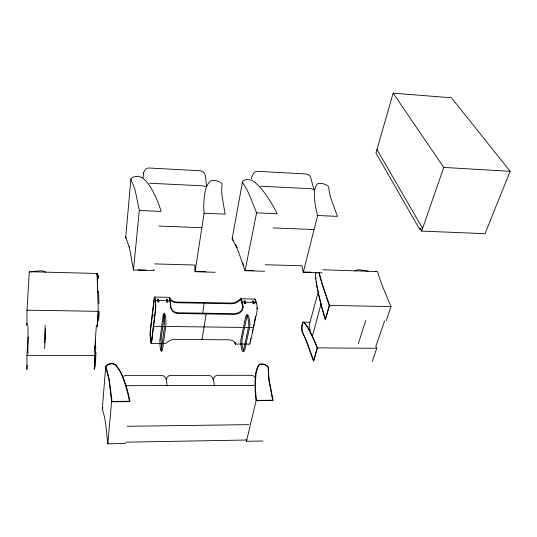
<?xml version="1.0" encoding="UTF-8"?>
<svg xmlns="http://www.w3.org/2000/svg" width="537" height="537" viewBox="0 0 537 537"><rect width="100%" height="100%" fill="white"/><g stroke="black" fill="none" stroke-linecap="round" stroke-linejoin="round"><path stroke-width="0.81" d="M28.206 337.041A240.475 5.853 -88 0 0 27.011 353.38L26.85 369.469L27.119 365.294M97.103 273.474L29.354 271.715L29.159 273.789A187.527 6.592 -88.7 0 1 28.166 291.074L26.978 310.191L26.944 325.617L27.078 323.341M27.964 353.413L28.045 326.087M214.303 385.848C214.048 382.257 213.592 375.618 208.705 375.376L171.081 375.39C168.786 375.296 166.752 376.987 166.53 379.317M44.712 348.54L45.168 325.315M45.296 328.839L45.276 338.907M169.679 299.471L169.363 297.337A5.524 0.524 88.3 0 1 169.712 298.592L170.343 302.935A5.558 0.53 88.3 0 1 170.612 306.009L171.149 308.916L172.8 311.42A8.988 6.806 -9.2 0 0 178.774 313.514L233.689 314.387A8.834 6.632 -13.4 0 0 240.133 312.527L242.348 310.131L243.019 307.298A5.457 1.43 -86 0 0 242.731 304.291L241.663 300.015A5.417 1.41 -85.9 0 0 240.891 298.773L237.388 301.244A8.686 6.598 -13.4 0 1 231.044 303.069L177.009 302.049A8.84 6.773 -9.1 0 1 171.122 299.948L169.363 297.337L154.676 297.042M45.37 330.92L44.933 342.727M159.979 339.619L163.094 315.253C165.423 307.714 166.349 323.321 165.799 325.469M159.979 339.572C159.556 341.794 160.409 356.649 162.617 349.359L165.671 326.624M94.767 348.862L96.331 325.952M94.257 369.543L95.136 353.729A236.28 9.686 -89.2 0 0 94.794 346.13M98.58 320.931L99.238 311.594M164.671 325.328L164.054 314.219M102.312 408.912L105.661 367.167M125.705 237.529L130.887 179.116M125.457 443.495L107.843 443.817L111.602 401.757L109.407 383.452A160.348 108.588 -8.3 0 0 105.917 368.228L105.668 367.436A4.142 2.866 2.8 0 1 105.849 366.375L106.46 365.516A6.471 4.477 3 0 1 110.998 363.576L112.938 363.643A4.605 3.182 3 0 1 115.999 365.194L116.321 365.569A59.808 42.02 -0.9 0 1 122.282 375.363L123.416 378.169A300.539 198.992 -15.2 0 1 129.598 399.535L129.981 401.622L111.602 401.757M153.81 269.299L154.146 270.614L133.458 270.051L139.318 210.484L135.948 193.998A192.313 98.754 -0.9 0 0 131.216 180.304L130.894 179.593A4.893 2.51 6.3 0 1 131.055 178.667L131.74 177.942A7.646 3.927 6.4 0 1 136.995 176.498L139.271 176.666A5.437 2.786 6.4 0 1 142.929 178.21L143.332 178.559A71.085 37.389 4.1 0 1 150.769 187.561L152.226 190.111A369.308 189.534 -6.1 0 1 160.529 209.517L161.08 211.41L139.318 210.484M248.618 326.395C249.618 323.851 246.859 313.85 247.094 315.749M249.718 326.536C250.49 324.079 248.631 309.305 245.704 316.521L241.093 338.632C240.019 341.096 241.724 357.112 244.765 349.882L249.53 327.657M150.548 339.713L150.642 338.914L152.226 338.928M155.206 301.338L155.314 300.472L170.028 300.754L170.41 304.654M143.594 173.236C144.023 170.558 146.192 167.578 149.252 168.014L200.066 170.759C207.584 171.189 205.04 181.667 206.785 186.319M142.99 177.942L143.708 172.303M164.557 326.415L161.207 350.547L161.805 350.399M96.935 274.669C97.184 272.293 98.828 277.723 98.271 278.394M312.588 335.497L321.079 303.761M215.095 272.266L195.065 271.722L204.094 213.249L203.932 211.397A286.718 143.117 19.6 0 1 204.98 192.655L205.476 190.239A66.44 34.469 11.7 0 1 209.504 181.949L209.766 181.64A5.289 2.698 9.4 0 1 212.793 180.466L214.961 180.526A7.431 3.799 9.4 0 1 220.62 182.493L221.546 183.278A4.746 2.423 9.5 0 1 222.043 184.211L221.989 184.896A163.832 82.107 15.8 0 0 222.378 198.059L225.124 214.149L204.094 213.249M164.255 315.024L161.1 339.109L161.516 347.895M202.731 312.943L204.221 302.566M254.921 299.062L240.891 298.773L240.697 299.861A4.309 1.45 -79.8 0 1 241.2 300.25L242.623 305.969A4.336 1.47 -79.9 0 1 242.603 307.533L241.603 310.326L239.965 311.816A8.82 6.625 -13.4 0 1 233.521 313.675L178.66 312.789A8.981 6.806 -9.2 0 1 172.692 310.695L171.001 308.01M240.891 298.773L240.697 299.861L237.555 301.928A8.693 6.598 -13.4 0 1 231.205 303.761L177.116 302.747A8.847 6.773 -9.1 0 1 171.229 300.653L169.679 298.767L169.363 297.337M232.179 238.502L242.489 181.989M264.593 271.239L245.047 270.695L256.579 212.853L250.168 196.764A179.808 95.714 3.8 0 0 243.019 183.379L242.576 182.674A4.719 2.376 10.6 0 1 242.543 181.775L243.039 181.063A7.377 3.719 10.7 0 1 247.664 179.647L249.826 179.808A5.249 2.645 10.7 0 1 253.558 181.318L253.994 181.66A67.951 35.643 8.9 0 1 262.734 190.454L264.6 192.951A336.451 186.057 -1.4 0 1 276.193 211.893L277.079 213.739L256.579 212.853M248.436 327.463L243.456 350.842M250.786 338.552L250.007 342.082M252.148 332.302L252.833 329.181M253.867 324.429L253.524 327.55L153.562 326.308L153.475 325.576M254.216 322.818L255.619 316.394M315.843 272.501L315.682 273.273A4.746 1.47 -88.5 0 0 315.548 274.34M262.841 440.991L246.47 441.286L256.109 400.696L255.84 398.676A240.073 150.018 26.9 0 1 255.263 378.008L255.484 375.303A55.284 37.415 17.4 0 1 258.122 365.865L258.317 365.502A4.39 2.967 13.9 0 1 260.693 364.026L262.452 363.972A6.162 4.168 13.9 0 1 267.218 365.851L268.03 366.677A3.94 2.658 14 0 1 268.507 367.697L268.513 368.456A137.74 88.457 22.4 0 0 269.775 383.042L273.138 400.568L256.109 400.696M322.207 272.836L303.264 272.313L317.609 215.505L317.105 213.692A287.308 130.048 21.7 0 1 314.42 195.387L314.407 193.018A65.272 32.106 15.5 0 1 316.555 184.903L316.736 184.6A5.162 2.537 13.3 0 1 319.34 183.446L321.381 183.5A7.25 3.564 13.4 0 1 327.06 185.419L328.08 186.191A4.632 2.276 13.4 0 1 328.731 187.104L328.812 187.775A162.865 75.596 18.7 0 0 331.745 200.657L337.437 216.364L317.609 215.505M251.464 178.935C251.887 175.72 253.726 171.041 257.673 171.33L305.761 173.961L307.889 174.444L309.601 175.525L310.52 176.982L313.997 189.756M316.071 272.293L315.81 273.467A4.283 1.329 -88.5 0 0 315.736 273.937M317.803 293.417L309.614 323.663L309.205 326.677L310.352 330.302M213.243 380.062C213.343 377.498 215.263 375.175 217.948 375.329L251.578 375.309L253.303 375.658L255.243 377.672M317.414 347.875L313.608 361.24L307.741 344.969A133.491 35.603 88.2 0 0 302.546 332.678L302.264 332.088A4.068 1.195 -89.6 0 1 301.982 330.933L301.848 329.644A6.37 1.879 -89.6 0 1 302.15 324.395L302.553 323.012A4.538 1.336 -89.6 0 1 303.613 322.247L303.788 322.368A56.063 16.204 89.4 0 1 307.916 327.563L308.99 329.49A225.171 57.727 87 0 1 316.702 346.083L317.414 347.875L376.739 348.291L372.235 361.435M319.3 273.42A173.572 62.245 -85.2 0 0 323.475 287.664L329.503 305.432L325.382 319.918L324.724 317.803A340.122 137.861 -82.3 0 1 318.542 294.336L317.797 291A62.574 20.654 -87.9 0 1 315.628 277.689L315.568 277.105A4.746 1.47 -88.5 0 1 315.521 276.568M241.959 302.982L242.194 302.143L256.25 302.418L256.068 303.251L255.39 300.801M419.484 229.051L419.86 227.97L421.659 231.105L485.018 233.662L510.15 171.316L451.469 97.774L393.138 93.183L375.954 152.998L419.484 229.051L421.142 229.118M358.286 343.62L365.724 320.596M247.007 315.937L241.972 339.84L241.986 344.519L243.281 350.245M375.934 346.19L384.573 320.871M386.157 320.811L391.03 306.587L383.673 289.087A170.269 74.448 -84.2 0 1 377.988 273.199L377.706 272.319A4.202 1.598 -88.4 0 0 377.202 271.547L322.73 269.755M421.659 231.105L443.75 167.416L393.138 93.183M354.977 271.084L355.454 270.339L358.823 269.735L366.811 270.87L368.228 271.588M234.924 342.64A5.31 0.913 87.7 0 0 235.515 344.016L234.213 341.76A8.518 6.155 -12.4 0 0 228.675 339.847L175.022 339.364A8.666 6.31 -8.8 0 0 168.652 341.203L165.685 343.472L151.212 343.358M102.876 407.502L102.493 408.113A3.967 2.9 1.7 0 0 102.319 409.187L102.554 409.986A153.387 109.071 -10.6 0 1 105.829 425.351L107.843 443.817M232.722 237.515L232.239 238.267A4.491 2.517 10.6 0 0 232.246 239.22L232.662 239.952A170.363 100.271 2.7 0 1 239.233 253.914L245.047 270.695M243.019 307.298L242.603 307.533L243.019 307.318M123.544 376.155L126.329 375.37L161.617 375.356C166.685 375.504 166.853 382.337 166.973 385.962M31.24 272.084L32.549 271.534L41.685 270.776L45.108 271.588L45.45 272.407M260.532 186.225L310.755 188.695L313.937 189.501M149.601 183.245L202.764 185.822L206 186.648M125.705 442.186L246.718 440.018M127.235 426.304L248.933 424.633M125.457 385.687L254.337 385.371M26.877 355.313L95.217 355.635M235.575 344.029L249.416 344.136M154.797 315.454L152.3 315.414L152.219 314.702M303.298 322.153L309.916 322.247M26.978 310.191L98.278 311.339L97.472 286.49M329.503 305.432L391.03 306.587M137.955 269.849L145.99 270.071M196.898 271.453L205.564 271.688M154.616 263.889L194.971 265.056M245.443 270.393L253.417 270.614M303.687 272.011L311.071 272.219M265.171 264.721L302.277 265.815M158.892 226.043L202.053 227.722M273.299 227.93L314.004 229.541M262.492 364.267L260.861 364.314A3.954 2.672 13.9 0 0 258.894 365.375L258.525 366.006A54.855 37.12 17.4 0 0 255.914 375.37L255.699 378.075A239.576 149.695 26.9 0 0 255.867 394.46L256.505 400.36L272.635 400.246L268.789 379.699L268.084 367.684A3.491 2.356 14 0 0 267.668 366.784L266.916 366.019A5.739 3.887 13.9 0 0 262.506 364.267M443.75 167.416L510.15 171.316M233.118 239.911L233.407 240.401M376.961 149.487L422.592 228.413M235.669 244.496L236.448 246.04M375.873 346.533L376.739 348.291M236.689 246.557L237.179 247.597M126.269 237.931L126.524 238.482M97.13 273.971L97.432 284.919M242.838 262.888L243.657 265.258M29.354 271.715L29.421 272.494M129.404 246.355L129.632 247.161M318.864 272.454L322.247 284.59L329.282 305.479L325.375 319.2L323.502 312.896A339.35 137.512 -82.3 0 1 318.85 294.847M303.264 272.313L302.828 270.42A272.568 137.217 23.2 0 1 302.062 266.439M318.663 294.048L317.917 290.712A62.084 20.487 -87.9 0 1 316.696 284.335M206.289 313.232L202.04 339.612L201.905 338.881M133.458 270.051L130.41 252.833A181.795 103.077 -2.6 0 0 126.027 238.529L125.725 237.777A4.652 2.645 5.6 0 1 125.893 236.804M170.484 305.157L170.82 307.62M246.241 439.253L246.47 441.286M315.702 276.938L315.763 277.508A62.084 20.487 -87.9 0 0 315.931 278.904M302.029 330.141L301.975 329.53A5.927 1.745 -89.6 0 1 302.069 325.771M95.304 340.075L95.781 348.459M195.065 271.722L194.944 269.782A271.876 150.226 20.8 0 1 194.864 265.701M95.962 352.131L95.452 365.643L94.27 368.865L95.177 355.682L94.948 350.238A235.777 9.666 -89.2 0 0 94.767 346.533M315.326 275.803L315.313 275.32M98.566 291.027L98.976 303.633M97.217 324.502L97.251 325.724L98.237 311.379L97.231 326.476L97.19 324.986M96.935 274.232A6.994 0.349 -88.5 0 1 97.143 273.481L97.278 275.521A183.52 10.794 -88 0 0 97.68 292.537M249.094 344.016A5.296 1.222 -89.5 0 0 250.276 342.418L256.867 312.252A5.444 1.296 -89.1 0 0 256.827 304.553L255.672 300.29A5.404 1.282 -89 0 0 254.424 299.398M256.954 307.788A4.35 1.04 -89.1 0 1 256.961 308.929M302.156 325.194A5.927 1.745 -89.6 0 1 302.257 324.657L302.626 323.375A4.088 1.202 -89.6 0 1 303.439 322.609L303.761 322.804A55.62 16.076 89.4 0 1 307.849 327.966L308.923 329.893A224.701 57.6 87 0 1 315.091 342.801L317.199 347.929L313.595 360.596L306.701 341.599L302.344 331.745A3.605 1.061 -89.6 0 1 302.096 330.718M375.866 271.5A6.565 2.497 -88.5 0 1 376.679 271.299M316.488 283.006A62.084 20.487 -87.9 0 1 316.286 281.65M150.474 330.591L150.427 331.06A4.323 0.497 -88.9 0 0 150.36 336.29L150.931 341.492A4.35 0.503 -89 0 0 151.548 341.243L155.455 309.372A4.471 0.537 -88.7 0 0 155.515 303.929L154.891 298.82A4.437 0.53 -88.7 0 0 154.24 299.344L150.474 330.591M154.099 299.062L150.394 329.899A5.404 0.624 -88.9 0 0 150.306 337.498L150.79 341.941A5.437 0.631 -89 0 0 151.682 341.586L155.495 310.567A5.592 0.671 -88.7 0 0 155.582 302.66L155.045 298.297A5.551 0.658 -88.7 0 0 154.099 299.062M106.527 366.08L106.279 366.489A3.665 2.537 2.8 0 0 106.125 367.422L109.367 379.968L112.032 401.408L129.451 401.28L128.182 395.178A299.894 198.556 -15.2 0 0 122.973 378.236L121.845 375.437A59.339 41.691 -0.9 0 0 115.938 365.717L115.334 365.053A4.155 2.873 3 0 0 112.851 363.945L111.065 363.885A6.021 4.168 3 0 0 106.843 365.69L106.527 366.08M247.275 315.474L246.899 315.461L247.302 315.481M235.414 342.955L235.381 342.948A4.222 0.349 82.2 0 1 235.186 342.492L235.414 342.962M98.184 276.333L97.056 274.024L98.184 276.333M235.515 344.016L235.381 342.948L235.515 344.016M157.918 301.908A0.705 0.443 6.7 0 0 159.059 301.727A0.705 0.443 6.7 0 0 158.133 301.163A0.705 0.443 6.7 0 0 157.918 301.908M166.826 302.076A0.698 0.443 7.2 0 0 167.953 301.895A0.698 0.443 7.2 0 0 167.027 301.338A0.698 0.443 7.2 0 0 166.826 302.076M157.65 299.767A0.698 0.436 6.7 0 0 158.784 299.592A0.698 0.436 6.7 0 0 157.865 299.035A0.698 0.436 6.7 0 0 157.65 299.767M166.53 299.941A0.698 0.436 7.2 0 0 167.658 299.767A0.698 0.436 7.2 0 0 166.732 299.21A0.698 0.436 7.2 0 0 166.53 299.941M253.236 303.613A0.685 0.423 12.1 0 0 254.384 303.633A0.685 0.423 12.1 0 0 253.632 302.969A0.685 0.423 12.1 0 0 253.236 303.613M244.731 303.452A0.685 0.423 11.7 0 0 245.886 303.479A0.685 0.423 11.7 0 0 245.141 302.808A0.685 0.423 11.7 0 0 244.731 303.452M252.679 301.526A0.678 0.416 12.1 0 0 253.826 301.546A0.678 0.416 12.1 0 0 253.081 300.888A0.678 0.416 12.1 0 0 252.679 301.526M244.207 301.364A0.678 0.423 11.6 0 0 245.355 301.385A0.678 0.423 11.6 0 0 244.61 300.72A0.678 0.423 11.6 0 0 244.207 301.364"/></g></svg>
